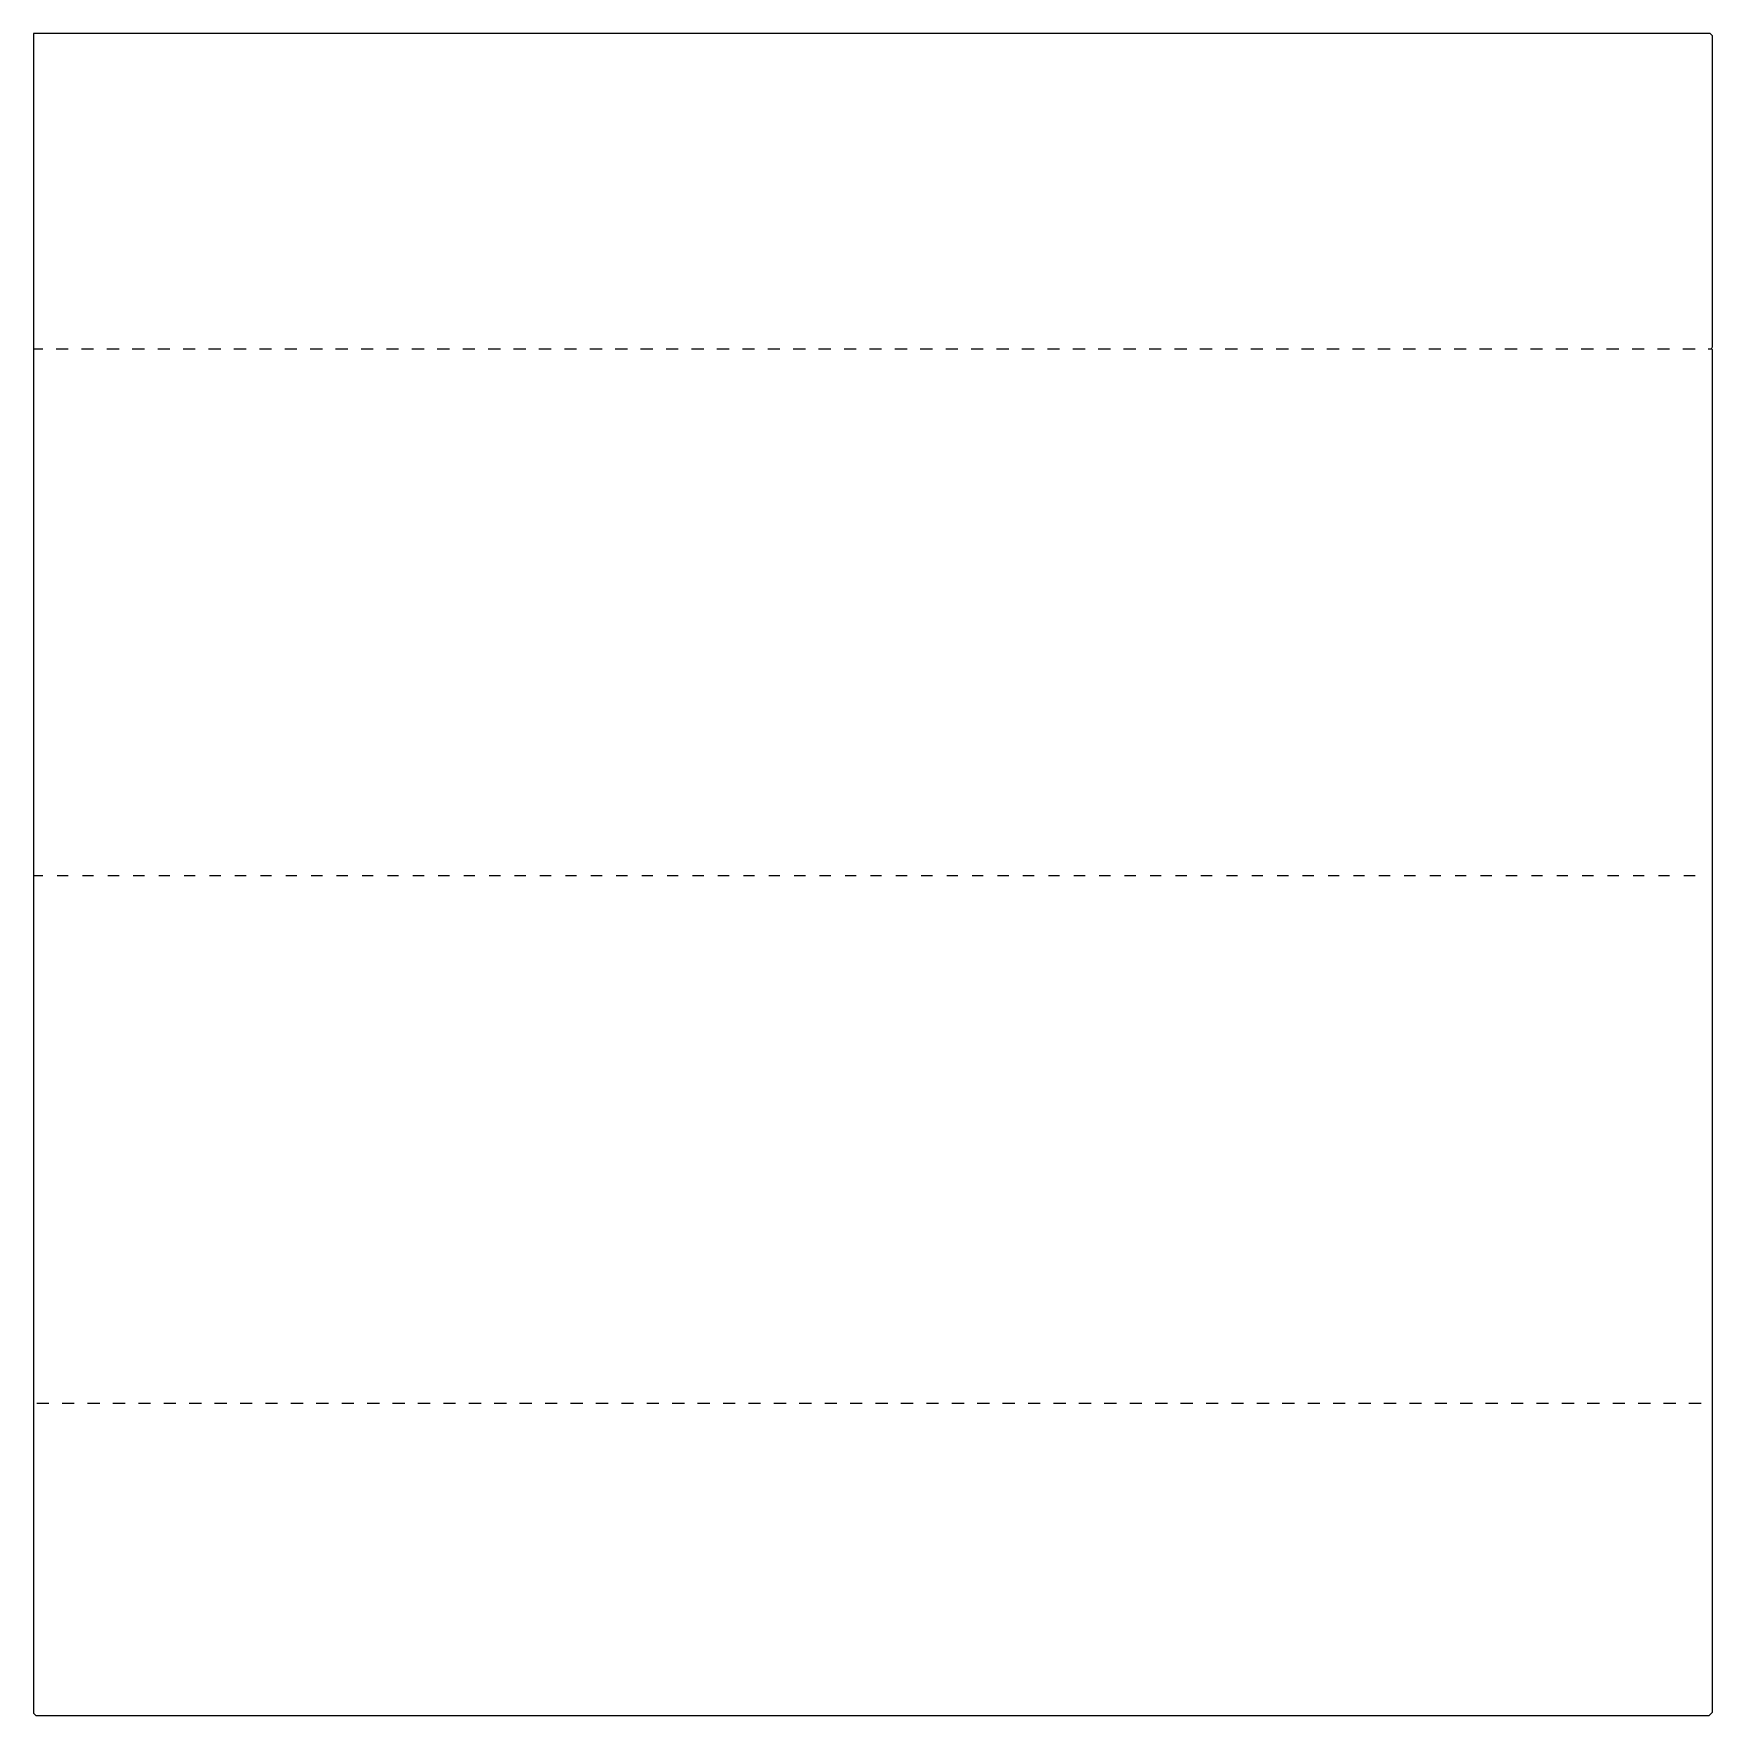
# Model space of a CAD drawing. Extents: x 86 to 1737, y 85 to 1739.
import ezdxf

# ---------------------------------------------------------------- set-up
doc = ezdxf.new("R2010")
doc.units = 0
doc.layers.get('0').update_dxf_attribs({"linetype": 'CONTINUOUS'})

msp = doc.modelspace()

# ---------------------------------------------------------------- linework, layer by layer
at = {"color": 250, "linetype": 'CONTINUOUS'}
for points in [[(1734, 85), (1736, 87), (1737, 88), (1737, 1428), (1736, 1429), (1737, 1431), (1737, 1737), (1735, 1739), (86, 1739), (86, 1429), (86, 911), (86, 87), (88, 85), (1734, 85)], [(86, 1429), (95, 1429)], [(108, 1429), (120, 1429)], [(133, 1429), (145, 1429)], [(158, 1429), (170, 1429)], [(183, 1429), (195, 1429)], [(208, 1429), (220, 1429)], [(233, 1429), (245, 1429)], [(258, 1429), (270, 1429)], [(283, 1429), (295, 1429)], [(308, 1429), (320, 1429)], [(333, 1429), (345, 1429)], [(358, 1429), (370, 1429)], [(383, 1429), (395, 1429)], [(408, 1429), (420, 1429)], [(433, 1429), (445, 1429)], [(458, 1429), (470, 1429)], [(483, 1429), (495, 1429)], [(508, 1429), (520, 1429)], [(533, 1429), (545, 1429)], [(558, 1429), (570, 1429)], [(583, 1429), (595, 1429)], [(608, 1429), (620, 1429)], [(633, 1429), (645, 1429)], [(658, 1429), (670, 1429)], [(683, 1429), (695, 1429)], [(708, 1429), (720, 1429)], [(733, 1429), (745, 1429)], [(758, 1429), (770, 1429)], [(783, 1429), (795, 1429)], [(808, 1429), (820, 1429)], [(833, 1429), (845, 1429)], [(858, 1429), (870, 1429)], [(883, 1429), (895, 1429)], [(908, 1429), (920, 1429)], [(933, 1429), (945, 1429)], [(958, 1429), (970, 1429)], [(983, 1429), (995, 1429)], [(1008, 1429), (1020, 1429)], [(1033, 1429), (1045, 1429)], [(1058, 1429), (1070, 1429)], [(1083, 1429), (1095, 1429)], [(1108, 1429), (1120, 1429)], [(1133, 1429), (1145, 1429)], [(1158, 1429), (1170, 1429)], [(1183, 1429), (1195, 1429)], [(1208, 1429), (1220, 1429)], [(1233, 1429), (1245, 1429)], [(1258, 1429), (1270, 1429)], [(1283, 1429), (1295, 1429)], [(1308, 1429), (1320, 1429)], [(1333, 1429), (1345, 1429)], [(1358, 1429), (1370, 1429)], [(1383, 1429), (1395, 1429)], [(1408, 1429), (1420, 1429)], [(1433, 1429), (1445, 1429)], [(1458, 1429), (1470, 1429)], [(1483, 1429), (1495, 1429)], [(1508, 1429), (1520, 1429)], [(1533, 1429), (1545, 1429)], [(1558, 1429), (1570, 1429)], [(1583, 1429), (1595, 1429)], [(1608, 1429), (1620, 1429)], [(1633, 1429), (1645, 1429)], [(1658, 1429), (1670, 1429)], [(1683, 1429), (1695, 1429)], [(1708, 1429), (1720, 1429)], [(1733, 1429), (1736, 1429)], [(86, 911), (95, 911)], [(109, 911), (120, 911)], [(134, 911), (145, 911)], [(159, 911), (170, 911)], [(184, 911), (195, 911)], [(209, 911), (220, 911)], [(234, 911), (245, 911)], [(259, 911), (270, 911)], [(284, 911), (295, 911)], [(309, 911), (320, 911)], [(334, 911), (345, 911)], [(359, 911), (370, 911)], [(384, 911), (395, 911)], [(409, 911), (420, 911)], [(434, 911), (445, 911)], [(459, 911), (470, 911)], [(484, 911), (495, 911)], [(509, 911), (520, 911)], [(534, 911), (545, 911)], [(559, 911), (570, 911)], [(584, 911), (595, 911)], [(609, 911), (620, 911)], [(634, 911), (645, 911)], [(659, 911), (670, 911)], [(684, 911), (695, 911)], [(709, 911), (720, 911)], [(734, 911), (745, 911)], [(759, 911), (770, 911)], [(784, 911), (795, 911)], [(809, 911), (820, 911)], [(834, 911), (845, 911)], [(859, 911), (870, 911)], [(884, 911), (895, 911)], [(909, 911), (920, 911)], [(934, 911), (945, 911)], [(959, 911), (970, 911)], [(984, 911), (995, 911)], [(1009, 911), (1020, 911)], [(1034, 911), (1045, 911)], [(1059, 911), (1070, 911)], [(1084, 911), (1095, 911)], [(1109, 911), (1120, 911)], [(1134, 911), (1145, 911)], [(1159, 911), (1170, 911)], [(1184, 911), (1195, 911)], [(1209, 911), (1220, 911)], [(1234, 911), (1245, 911)], [(1259, 911), (1270, 911)], [(1284, 911), (1295, 911)], [(1309, 911), (1320, 911)], [(1334, 911), (1345, 911)], [(1359, 911), (1370, 911)], [(1384, 911), (1395, 911)], [(1409, 911), (1420, 911)], [(1434, 911), (1445, 911)], [(1459, 911), (1470, 911)], [(1484, 911), (1495, 911)], [(1509, 911), (1520, 911)], [(1534, 911), (1545, 911)], [(1559, 911), (1570, 911)], [(1584, 911), (1595, 911)], [(1609, 911), (1620, 911)], [(1634, 911), (1645, 911)], [(1659, 911), (1670, 911)], [(1684, 911), (1695, 911)], [(1709, 911), (1720, 911)], [(89, 392), (101, 392)], [(114, 392), (126, 392)], [(139, 392), (151, 392)], [(164, 392), (176, 392)], [(189, 392), (201, 392)], [(214, 392), (226, 392)], [(239, 392), (251, 392)], [(264, 392), (276, 392)], [(289, 392), (301, 392)], [(314, 392), (326, 392)], [(339, 392), (351, 392)], [(364, 392), (376, 392)], [(389, 392), (401, 392)], [(414, 392), (426, 392)], [(439, 392), (451, 392)], [(464, 392), (476, 392)], [(489, 392), (501, 392)], [(514, 392), (526, 392)], [(539, 392), (551, 392)], [(564, 392), (576, 392)], [(589, 392), (601, 392)], [(614, 392), (626, 392)], [(639, 392), (651, 392)], [(664, 392), (676, 392)], [(689, 392), (701, 392)], [(714, 392), (726, 392)], [(739, 392), (751, 392)], [(764, 392), (776, 392)], [(789, 392), (801, 392)], [(814, 392), (826, 392)], [(839, 392), (851, 392)], [(864, 392), (876, 392)], [(889, 392), (901, 392)], [(914, 392), (926, 392)], [(939, 392), (951, 392)], [(964, 392), (976, 392)], [(989, 392), (1001, 392)], [(1014, 392), (1026, 392)], [(1039, 392), (1051, 392)], [(1064, 392), (1076, 392)], [(1089, 392), (1101, 392)], [(1114, 392), (1126, 392)], [(1139, 392), (1151, 392)], [(1164, 392), (1176, 392)], [(1189, 392), (1201, 392)], [(1214, 392), (1226, 392)], [(1239, 392), (1251, 392)], [(1264, 392), (1276, 392)], [(1289, 392), (1301, 392)], [(1314, 392), (1326, 392)], [(1339, 392), (1351, 392)], [(1364, 392), (1376, 392)], [(1389, 392), (1401, 392)], [(1414, 392), (1426, 392)], [(1439, 392), (1451, 392)], [(1464, 392), (1476, 392)], [(1489, 392), (1501, 392)], [(1514, 392), (1526, 392)], [(1539, 392), (1551, 392)], [(1564, 392), (1576, 392)], [(1589, 392), (1601, 392)], [(1614, 392), (1626, 392)], [(1639, 392), (1651, 392)], [(1664, 392), (1676, 392)], [(1689, 392), (1701, 392)], [(1714, 392), (1726, 392)]]:
    msp.add_lwpolyline(points, dxfattribs=at)

doc.saveas('drawing.dxf')
